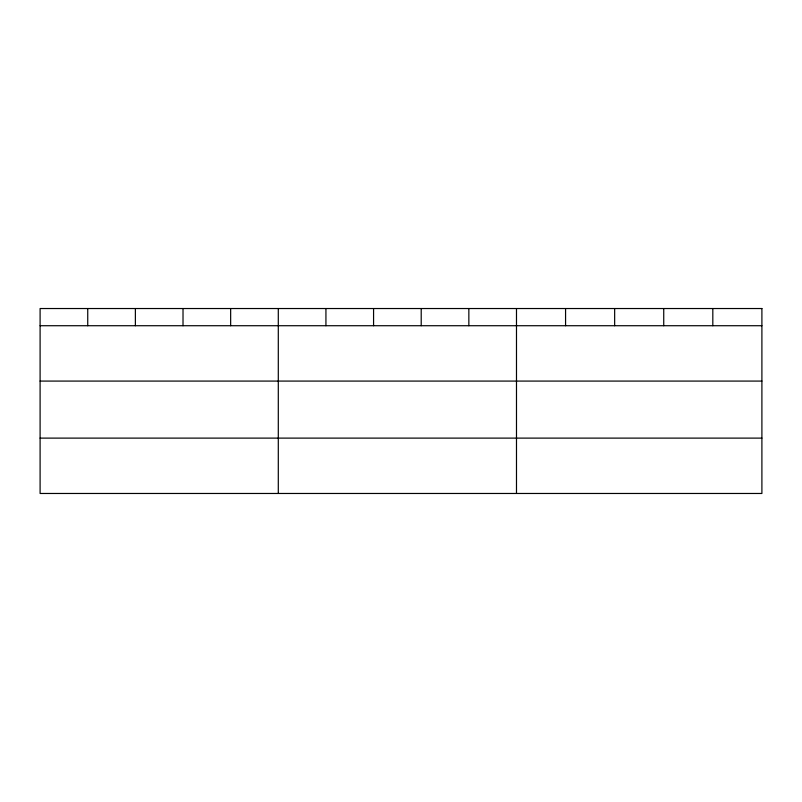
<?xml version="1.0" encoding="UTF-8"?>
<svg xmlns="http://www.w3.org/2000/svg" width="802" height="802" viewBox="0 0 802 802"><rect width="100%" height="100%" fill="white"/><g stroke="black" fill="none" stroke-linecap="round" stroke-linejoin="round"><path stroke-width="1.2" d="M40.1 325.722L761.9 325.722M40.1 381.08L761.9 381.08M40.1 438.113L761.9 438.113M712.818 308.529L712.818 325.722M663.735 308.529L663.735 325.722M614.653 308.529L614.653 325.722M565.57 308.529L565.57 325.722M516.488 308.529L516.488 493.471M468.849 308.529L468.849 325.722M421.21 308.529L421.21 325.722M373.572 308.529L373.572 325.722M325.933 308.529L325.933 325.722M278.294 308.529L278.294 493.471M230.655 308.529L230.655 325.722M183.016 308.529L183.016 325.722M135.378 308.529L135.378 325.722M87.739 308.529L87.739 325.722M761.9 308.529L40.1 308.529L40.1 493.471L761.9 493.471L761.9 308.529"/></g></svg>
